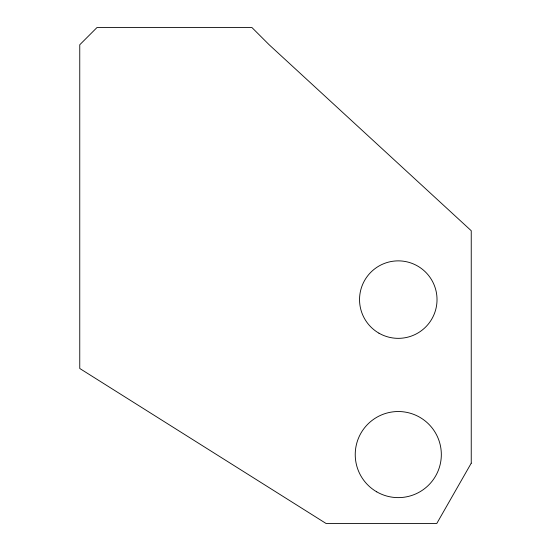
<?xml version="1.0" encoding="UTF-8"?>
<svg xmlns="http://www.w3.org/2000/svg" width="551" height="551" viewBox="0 0 551 551"><rect width="100%" height="100%" fill="white"/><g stroke="black" fill="none" stroke-linecap="round" stroke-linejoin="round"><path stroke-width="0.83" d="M471.243 463.184L436.805 523.45L326.027 523.45L79.757 368.481L79.757 44.769L96.976 27.55L251.945 27.55L269.163 44.769L471.243 230.731L471.243 463.184M378.909 333.155A38.742 38.742 0 0 0 437.026 299.606A38.742 38.742 0 0 0 378.909 266.057A38.742 38.742 0 0 0 378.909 333.155M376.76 491.857A43.047 43.047 0 0 0 441.33 454.575A43.047 43.047 0 0 0 376.76 417.293A43.047 43.047 0 0 0 376.76 491.857"/></g></svg>
